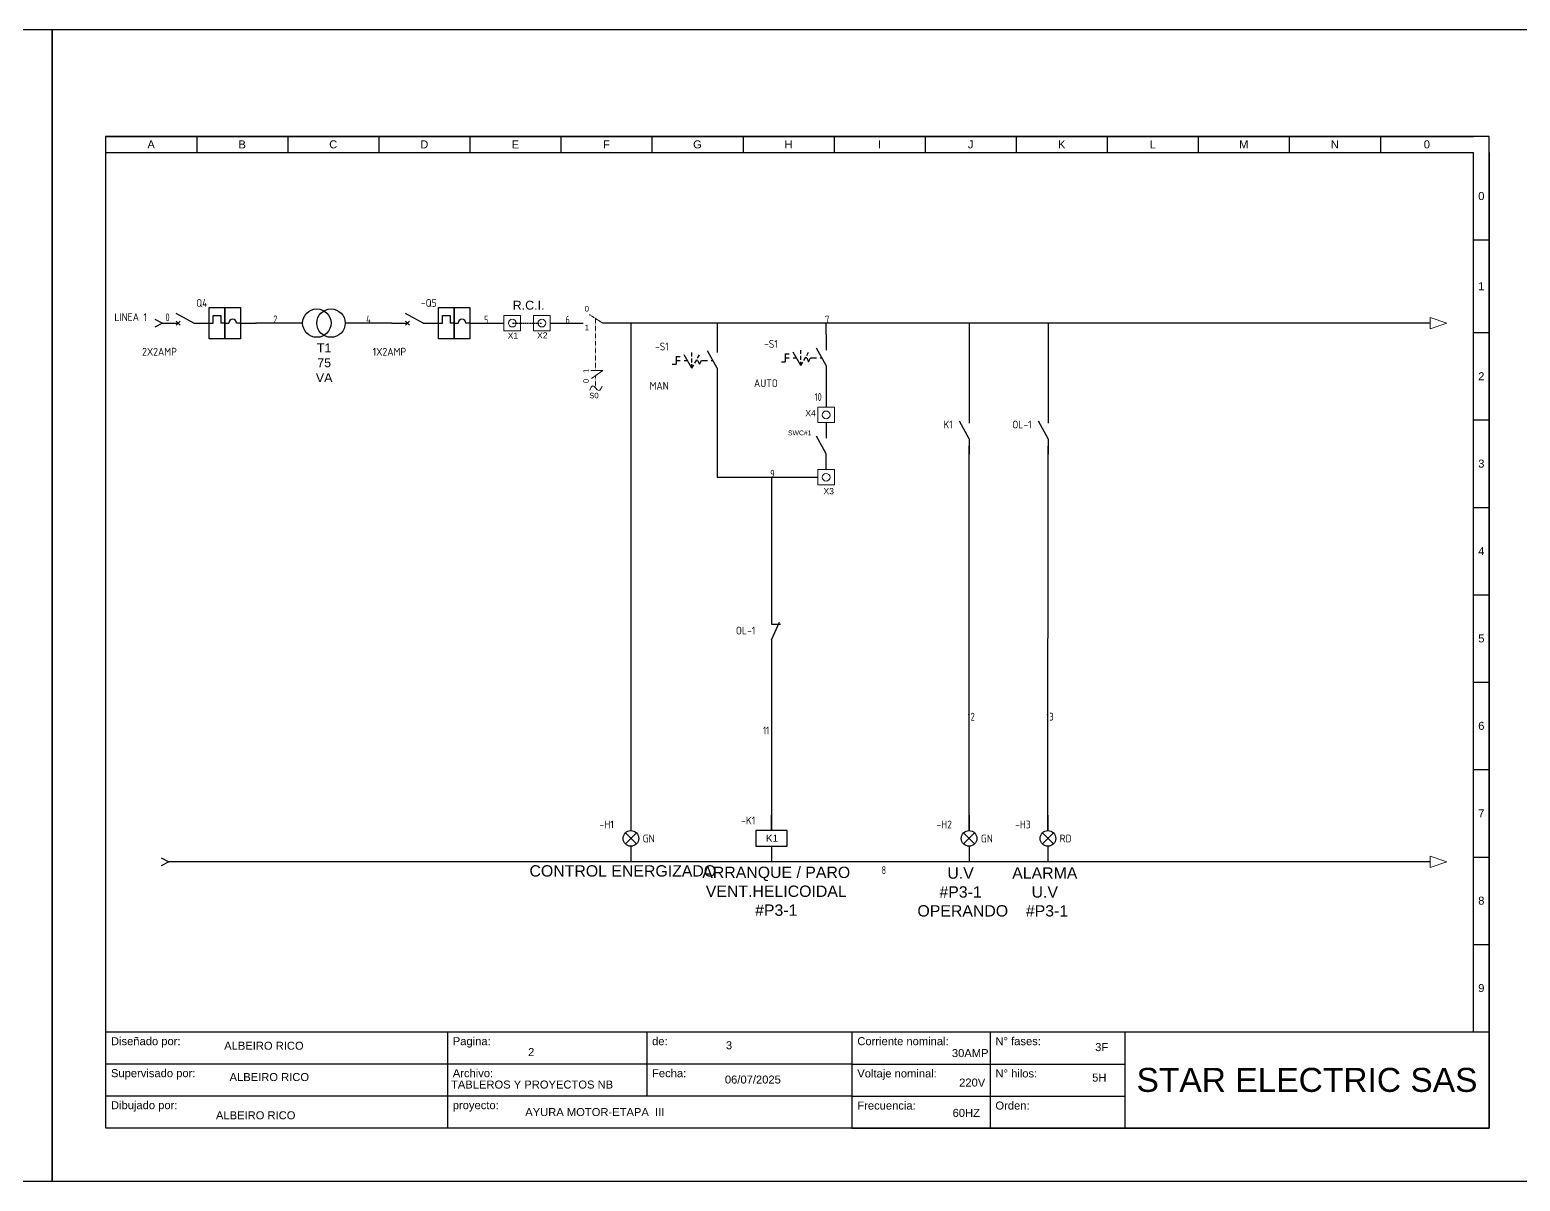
# Model space of a CAD drawing. Header units: millimetres. Extents: x 691 to 18605, y 670 to 10026.
# Drawn here: x 1742 to 2793, y 1563 to 2375 of the extents above; entities that cross this region are included whole.
import ezdxf
from ezdxf.enums import TextEntityAlignment as Align

# ---------------------------------------------------------------- set-up
doc = ezdxf.new("R2010")
doc.units = ezdxf.units.MM
for name, pattern in [('DASHED2', [0.375, 0.25, -0.125]), ('DASHEDX2', [1.5, 1, -0.5]), ('HIDDEN', [0.375, 0.25, -0.125])]:
    doc.linetypes.add(name, pattern=pattern)
for name, color, linetype in [('-DIAGRAMA', 7, 'Continuous'), ('-Electrico', 5, 'Continuous'), ('DESC', 150, 'Continuous'), ('MISC', 7, 'Continuous'), ('SYMS', 7, 'Continuous'), ('TAGS', 150, 'Continuous'), ('WIRENO', 72, 'Continuous'), ('YEL_14_THHN', 2, 'Continuous')]:
    doc.layers.add(name, color=color, linetype=linetype)
doc.styles.get("Standard").update_dxf_attribs({"font": 'arial.ttf'})
doc.styles.add('WD_IEC', font='ISOCP2.shx', dxfattribs={"width": 0.9, "height": 4})
doc.linetypes.add('TI_TIERRA', pattern='A,0.5,-0.2,["T",Standard,S=0.1,R=0,X=-0.1,Y=-0.05],-0.25', length=0.95)

# ---------------------------------------------------------------- blocks, each defined once
blk = doc.blocks.new('*T3')
at = {"color": 0, "linetype": 'ByBlock', "lineweight": -2}
for p, q in [((0, 0), (139.92, 0)), ((0, 0), (0, -18)), ((64.08, 0), (64.08, -18)), ((101.44, 0), (101.44, -12)), ((139.92, 0), (139.92, -18)), ((0, -6), (139.92, -6)), ((0, -12), (139.92, -12)), ((0, -18), (139.92, -18))]:
    blk.add_line(p, q, dxfattribs=at)
at = {"color": 0, "char_height": 1.5, "attachment_point": 1}
for s, insert, width in [('{\\fArial|b0|i0|c162|p34;Diseñado por:}', (1, -1), 62.0824), ('{\\fArial|b0|i0|c162|p34;Pagina:}', (65.08, -1), 35.3574), ('{\\fArial|b0|i0|c162|p34;de}:', (102.44, -1), 36.4813), ('{\\fArial|b0|i0|c162|p34;Supervisado por:}', (1, -7), 62.0824), ('{\\fArial|b0|i0|c162|p34;Archivo:}', (65.08, -7), 35.3574), ('Fecha:', (102.44, -7), 36.4813), ('Dibujado por:', (1, -13), 62.0824), ('{\\fArial|b0|i0|c162|p34;proyecto:}', (65.08, -13), 73.8387)]:
    blk.add_mtext(s, dxfattribs=dict(at, insert=insert, width=width))
blk = doc.blocks.new('*T4')
at = {"color": 0, "linetype": 'ByBlock', "lineweight": -2}
for p, q in [((0, 0), (119.48, 0)), ((0, 0), (0, -18.07)), ((25.89, 0), (25.89, -18.07)), ((51.13, 0), (51.13, -18.07)), ((119.48, 0), (119.48, -18.07)), ((0, -6.05), (51.13, -6.05)), ((0, -12.07), (51.13, -12.07)), ((0, -18.07), (119.48, -18.07))]:
    blk.add_line(p, q, dxfattribs=at)
at = {"color": 0}
for s, insert, char_height, width, attachment_point in [('Corriente nominal:', (1, -1), 1.5, 23.894, 1), ('{\\fArial|b0|i0|c162|p34;N° fases:}', (26.89, -1), 1.5, 23.2313, 1), ('Voltaje nominal:', (1, -7.05), 1.5, 23.894, 1), ('{\\fArial|b0|i0|c162|p34;N° hilos:}', (26.89, -7.05), 1.5, 23.2313, 1), ('{\\fArial|b0|i0|c162|p34;STAR ELECTRIC SAS}', (85.3, -9.04), 4.5, 66.3536, 5), ('Frecuencia:', (1, -13.07), 1.5, 23.894, 1), ('{\\fArial|b0|i0|c162|p34;Orden}:', (26.89, -13.07), 1.5, 23.2313, 1)]:
    blk.add_mtext(s, dxfattribs=dict(at, insert=insert, char_height=char_height, width=width, attachment_point=attachment_point))
blk = doc.blocks.new('CAJETIN')
for p, q in [((0, 185.97), (-259.4, 185.97)), ((-259.4, 185.97), (-259.4, 0.07)), ((-259.4, 185.97), (-2.99, 185.97)), ((-259.4, 185.97), (-259.4, 182.97)), ((-242.33, 185.97), (-242.33, 182.97)), ((-225.26, 185.97), (-225.26, 182.97)), ((-208.19, 185.97), (-208.19, 182.97)), ((-191.12, 185.97), (-191.12, 182.97)), ((-174.05, 185.97), (-174.05, 182.97)), ((-156.98, 185.97), (-156.98, 182.97)), ((-139.91, 185.97), (-139.91, 182.97)), ((-122.84, 185.97), (-122.84, 182.97)), ((-105.77, 185.97), (-105.77, 182.97)), ((-88.7, 185.97), (-88.7, 182.97)), ((-71.64, 185.97), (-71.64, 182.97)), ((-54.57, 185.97), (-54.57, 182.97)), ((-37.5, 185.97), (-37.5, 182.97)), ((-20.43, 185.97), (-20.43, 182.97)), ((0, 0.07), (0, 185.97)), ((-259.4, 182.97), (-2.99, 182.97)), ((-3, 182.97), (-3, 18.07)), ((0, 182.97), (0, 18.07)), ((-3, 166.58), (0, 166.58)), ((-3, 149.19), (0, 149.19)), ((-3, 132.8), (0, 132.8)), ((-3, 116.41), (0, 116.41)), ((-3, 100.02), (0, 100.02)), ((-3, 83.63), (0, 83.63)), ((-3, 67.24), (0, 67.24)), ((-3, 50.85), (0, 50.85)), ((-3, 34.46), (0, 34.46)), ((-3, 18.07), (0, 18.07)), ((-259.4, 0.07), (0, 0.07))]:
    blk.add_line(p, q)
blk.add_lwpolyline([(-269.4, -9.93), (10, -9.93), (10, 205.97), (-269.4, 205.97)], close=True)
for name, p in [('*T3', (-259.4, 18.07)), ('*T4', (-119.48, 18.07))]:
    blk.add_blockref(name, p)
blk.add_text('0', height=1.5).set_placement((-2.08, 174.04))
at = {"char_height": 1.5, "attachment_point": 5}
for s, insert, width in [('A', (-250.87, 184.47), 17.0695), ('B', (-233.8, 184.47), 17.0695), ('C', (-216.73, 184.47), 17.0695), ('D', (-199.66, 184.47), 17.0695), ('E', (-182.59, 184.47), 17.0695), ('F', (-165.52, 184.47), 17.0695), ('G', (-148.45, 184.47), 17.0695), ('H', (-131.38, 184.47), 17.0695), ('I', (-114.31, 184.47), 17.0695), ('J', (-97.24, 184.47), 17.0695), ('K', (-80.17, 184.47), 17.0695), ('L', (-63.1, 184.47), 17.0695), ('M', (-46.03, 184.47), 17.0695), ('N', (-28.96, 184.47), 17.0695), ('0', (-11.71, 184.47), 17.4362), ('1', (-1.5, 157.89), 3), ('2', (-1.5, 141), 3), ('3', (-1.5, 124.61), 3), ('4', (-1.5, 108.22), 3), ('5', (-1.5, 91.83), 3), ('6', (-1.5, 75.44), 3), ('7', (-1.5, 59.05), 3), ('8', (-1.5, 42.66), 3), ('9', (-1.5, 26.27), 3)]:
    blk.add_mtext(s, dxfattribs=dict(at, insert=insert, width=width))
for tag, p in [('DISEÑADO_POR', (-230.86, 14.78)), ('SUPERVISADO_POR', (-229.59, 8.32)), ('DIBUJADO_POR', (-231.25, 2.42))]:
    blk.add_attdef(tag, text='', height=1.5).set_placement(p, align=Align.MIDDLE)
for tag, p in [('PAGINA', (-180.19, 13.54)), ('DE', (-143.12, 14.83)), ('A', (-97.02, 13.49)), ('F', (-73.9, 14.47)), ('ARCHIVO', (-179.45, 8.2)), ('FECHA', (-143.31, 8.38)), ('V', (-96.96, 8.58)), ('H', (-74.46, 8.76)), ('PROYECTO', (-180.75, 3.04)), ('HZ', (-98.06, 2.87)), ('OR', (-74.83, 2.5))]:
    blk.add_attdef(tag, p, '', height=1.5)
blk = doc.blocks.new('HCB11Q9')
for p, q in [((-1.84, 0.66), (-3.16, -0.66)), ((-3.16, 0.66), (-1.84, -0.66)), ((2.5, 0), (-3.12, 3.13)), ((2.5, 0), (7.5, 0)), ((7.5, 0), (8.75, 0)), ((8.75, 0), (8.75, 2.5)), ((8.75, 2.5), (11.25, 2.5)), ((11.25, 2.5), (11.25, 0)), ((12.5, 0), (11.25, 0)), ((12.5, 0), (13.75, 0)), ((17.5, 0), (16.25, 0)), ((17.5, 0), (22.5, 0)), ((-7.5, 0), (-2.5, 0))]:
    blk.add_line(p, q)
for points in [[(7.5, 5), (12.5, 5), (12.5, -5), (7.5, -5)], [(12.5, 5), (17.5, 5), (17.5, -5), (12.5, -5)]]:
    blk.add_lwpolyline(points, close=True)
blk.add_arc((15, 0), 1.25, 0, 180)
at = {"style": 'WD_IEC'}
for tag, height, p in [('INST', 2.5, (6.95, 11.75)), ('LOC', 2.5, (6.95, 8.6)), ('TAG1', 2.5, (6.95, 5.23)), ('TERM02', 2, (22.5, 1)), ('XREF', 2.5, (-2.89, -6.93)), ('DESC1', 2.5, (-2.89, -10.4)), ('DESC2', 2.5, (-2.11, -14.11)), ('DESC3', 2.5, (-2.11, -17.81))]:
    blk.add_attdef(tag, text='', height=height, dxfattribs=at).set_placement(p, align=Align.RIGHT)
at = {"style": 'WD_IEC', "flags": 1}
for tag, p, height in [('X4TERM01', (-7.5, 0), 0.32), ('X1TERM02', (22.5, 0), 0.32), ('ASSYCODE', (17.86, -5.81), 1), ('FAMILY', (17.86, -7.31), 1), ('CATDESC', (17.86, -8.81), 1)]:
    blk.add_attdef(tag, p, '', height=height, dxfattribs=at)
at = {"style": 'WD_IEC'}
for tag, p, height in [('TERM01', (-7.5, 1), 2), ('RATING1', (-14.85, -3.47), 2.5)]:
    blk.add_attdef(tag, p, '', height=height, dxfattribs=at)
at = {"style": 'WD_IEC', "flags": 1}
for tag, p in [('X2LINK', (-0.31, 2)), ('X8LINK', (-0.31, 0.5))]:
    blk.add_attdef(tag, p, '', height=0.32, rotation=360, dxfattribs=at)
at = {"style": 'WD_IEC', "flags": 9}
for tag, p in [('MFG', (21.31, -1.98)), ('CAT', (21.31, -3.99))]:
    blk.add_attdef(tag, text='', height=1.5, dxfattribs=at).set_placement(p, align=Align.RIGHT)
blk = doc.blocks.new('HA1X3Y')
blk.add_lwpolyline([(-2.5, 1.25), (0, 0), (-2.5, -1.25)])
at = {"style": 'WD_IEC'}
blk.add_attdef('DESC1', text='', height=2.5, dxfattribs=at).set_placement((-5, 0.675), align=Align.RIGHT)
at = {"style": 'WD_IEC', "flags": 1}
blk.add_attdef('X1TERM01', (0, 0), '', height=0.32, dxfattribs=at)
at = {"style": 'WD_IEC'}
blk.add_attdef('DESC2', text='', height=2.5, dxfattribs=at).set_placement((-5, -0.675), align=Align.TOP_RIGHT)
blk = doc.blocks.new('WD_WNV')
at = {"linetype": 'Continuous', "style": 'WD_IEC', "width": 0.8}
blk.add_attdef('WIRENO', text='', height=2.5, dxfattribs=at).set_placement((-1.6, 0), align=Align.MIDDLE_RIGHT)
at = {"style": 'WD_IEC', "flags": 1}
for tag, p in [('W08USER', (-1, 0.375)), ('W04USER', (-1, 0.875)), ('W05USER', (-1, 0.75)), ('W09USER', (-1, 0.25)), ('W03USER', (-1, 1)), ('W06USER', (-1, 0.625)), ('W07USER', (-1, 0.5)), ('W02USER', (-1, 1.125)), ('W01USER', (-1, 1.25)), ('W10USER', (-1, 0.125))]:
    blk.add_attdef(tag, text='', height=0.08, dxfattribs=at).set_placement(p, align=Align.CENTER)
blk = doc.blocks.new('VLT1G')
for p, q in [((0, 7.5), (0, 2.5)), ((-1.77, -1.77), (1.77, 1.77)), ((1.77, -1.77), (-1.77, 1.77)), ((0, -2.5), (0, -7.5))]:
    blk.add_line(p, q)
blk.add_circle((0, 0), 2.5)
at = {"style": 'WD_IEC'}
for tag, p in [('INST', (-5.5, 10.25)), ('TAG1', (-5.5, 3.25)), ('LOC', (-5.5, 6.75)), ('DESC1', (-5.5, -6.35)), ('DESC2', (-5.5, -9.85)), ('DESC3', (-5.5, -13.35))]:
    blk.add_attdef(tag, text='', height=2.5, dxfattribs=at).set_placement(p, align=Align.RIGHT)
blk.add_attdef('TERM01', text='', height=2, rotation=90, dxfattribs=at).set_placement((-1, 7.5), align=Align.RIGHT)
at = {"style": 'WD_IEC', "flags": 1}
for tag, p, height in [('X2TERM01', (0, 7.5), 0.32), ('X4LINK', (-3, 0), 0.32), ('X1LINK', (3, 0), 0.32), ('ASSYCODE', (1, -4), 1), ('FAMILY', (1, -5.5), 1), ('X8TERM02', (0, -7.5), 0.32), ('CATDESC', (1, -7), 1)]:
    blk.add_attdef(tag, p, '', height=height, dxfattribs=at)
at = {"style": 'WD_IEC', "flags": 9}
for tag, p in [('MFG', (-6, -0.25)), ('CAT', (-6, -2.75))]:
    blk.add_attdef(tag, text='', height=1.5, dxfattribs=at).set_placement(p, align=Align.RIGHT)
at = {"style": 'WD_IEC'}
blk.add_attdef('TERM02', (-1, -7.5), '', height=2, rotation=90, dxfattribs=at)
at = {"lineweight": 13, "style": 'WD_IEC'}
blk.add_attdef('COLOR', text='', height=2.5, dxfattribs=at).set_placement((3.75, 0), align=Align.MIDDLE_LEFT)
at = {"lineweight": 15, "style": 'WD_IEC'}
for tag, p in [('WDTAGALT', (-5.5, -21)), ('XREF', (-5.5, -18))]:
    blk.add_attdef(tag, text='', height=2.5, dxfattribs=at).set_placement(p, align=Align.RIGHT)
blk = doc.blocks.new('VSS113')
for p, q in [((0, 7.5), (0, 2.5)), ((-13.12, 1.25), (-11.88, 1.25)), ((-13.12, 1.25), (-13.12, -1.25)), ((-13.12, 0), (-11.88, 0)), ((-8.12, -2.5), (-10.62, 1.83)), ((-10.62, 0), (-9.57, 0)), ((-8.12, 1.25), (-8.12, 2.5)), ((-8.12, -0.63), (-8.12, 0.62)), ((-7.19, -0.88), (-6.56, 0.21)), ((-6.25, 0), (-6.68, 0)), ((-6.25, 0.75), (-5.62, 1.83)), ((-6.25, 0), (-5.62, -1.25)), ((-5.62, -1.25), (-5, 0)), ((-5, 0), (-3.12, 0)), ((0, -2.5), (-3.12, 3.12)), ((-1.88, 0), (-1.39, 0)), ((-14.38, -1.25), (-13.12, -1.25)), ((-8.12, -2.5), (-8.12, -1.25)), ((-8.12, -2.5), (-7.5, -1.42)), ((0, -2.5), (0, -7.5))]:
    blk.add_line(p, q)
at = {"style": 'WD_IEC'}
for tag, p in [('INST', (-15.5, 9.25)), ('TAG1', (-15.5, 3.25)), ('LOC', (-15.5, 6.25)), ('DESC1', (-15.5, -9.35)), ('DESC3', (-15.5, -15.35)), ('DESC2', (-15.5, -12.35))]:
    blk.add_attdef(tag, text='', height=2.5, dxfattribs=at).set_placement(p, align=Align.RIGHT)
at = {"style": 'WD_IEC', "flags": 8}
for tag, p in [('POS1', (-10.62, 3.5)), ('POS2', (-8.12, 3.5)), ('POS3', (-5.62, 3.5))]:
    blk.add_attdef(tag, text='', height=2, rotation=90, dxfattribs=at).set_placement(p, align=Align.MIDDLE_LEFT)
at = {"style": 'WD_IEC'}
blk.add_attdef('TERM01', text='', height=2, rotation=90, dxfattribs=at).set_placement((-1, 7.5), align=Align.RIGHT)
at = {"style": 'WD_IEC', "flags": 1}
for tag, p, height in [('X2TERM01', (0, 7.5), 0.32), ('CONTACT', (0.5, 4.5), 1), ('X1LINK', (0, 0), 0.32), ('COMMON', (1.75, 3.25), 1), ('X8TERM02', (0, -7.5), 0.32), ('ASSYCODE', (1, -9), 1), ('FAMILY', (1, -10.5), 1), ('CATDESC', (1, -12), 1)]:
    blk.add_attdef(tag, p, '', height=height, dxfattribs=at)
at = {"style": 'WD_IEC', "flags": 9}
for tag, p in [('MFG', (-16, -0.25)), ('CAT', (-16, -2.75))]:
    blk.add_attdef(tag, text='', height=1.5, dxfattribs=at).set_placement(p, align=Align.RIGHT)
at = {"style": 'WD_IEC'}
blk.add_attdef('TERM02', (-1, -7.5), '', height=2, rotation=90, dxfattribs=at)
at = {"lineweight": 15, "style": 'WD_IEC'}
blk.add_attdef('XREF', text='', height=2.5, dxfattribs=at).set_placement((-15.5, -6.35), align=Align.RIGHT)
blk.add_attdef('STATE', (1.25, -6.35), '', height=2.5, dxfattribs=at)
blk = doc.blocks.new('VCR22')
for p, q in [((0, 7.5), (0, 2.5)), ((0, -2.5), (2.5, 3.12)), ((0, 2.5), (2.87, 2.5)), ((0, -2.5), (0, -7.5))]:
    blk.add_line(p, q)
at = {"style": 'WD_IEC'}
for tag, p in [('INST', (-5.25, 5.25)), ('TAG2', (-5.25, -0.75)), ('LOC', (-5.25, 2.25)), ('DESC1', (-5.25, -6.75)), ('XREF', (-5.25, -3.75)), ('DESC2', (-5.25, -9.75)), ('DESC3', (-5.25, -12.75))]:
    blk.add_attdef(tag, text='', height=2.5, dxfattribs=at).set_placement(p, align=Align.RIGHT)
blk.add_attdef('TERM01', text='', height=2, rotation=90, dxfattribs=at).set_placement((-1, 7.5), align=Align.RIGHT)
at = {"style": 'WD_IEC', "flags": 1}
for tag, p, height in [('X2TERM01', (0, 7.5), 0.32), ('X4LINK', (-0.55, 0), 0.32), ('X1LINK', (1.92, 0), 0.32), ('CONTACT', (4, -3.5), 1), ('FAMILY', (4, -5), 1), ('COMMON', (5.25, -4.75), 1), ('X8TERM02', (0, -7.5), 0.32)]:
    blk.add_attdef(tag, p, '', height=height, dxfattribs=at)
at = {"style": 'WD_IEC'}
blk.add_attdef('TERM02', (-1, -7.5), '', height=2, rotation=90, dxfattribs=at)
blk = doc.blocks.new('VMS1')
for p, q in [((0, 2.5), (0, 7.5)), ((0, -2.5), (0, -7.5))]:
    blk.add_line(p, q)
blk.add_lwpolyline([(-5, 2.5), (-5, -2.5), (5, -2.5), (5, 2.5)], close=True)
at = {"style": 'WD_IEC'}
for tag, p in [('INST', (-5.25, 10.5)), ('LOC', (-5.25, 7.5)), ('TAG1', (-5.25, 4.5)), ('DESC1', (-5.25, -6.85)), ('DESC2', (-5.25, -9.85)), ('DESC3', (-5.25, -12.85))]:
    blk.add_attdef(tag, text='', height=2.5, dxfattribs=at).set_placement(p, align=Align.RIGHT)
blk.add_attdef('TERM01', text='', height=2, rotation=90, dxfattribs=at).set_placement((-1, 7.5), align=Align.RIGHT)
at = {"style": 'WD_IEC', "flags": 1}
for tag, p, height in [('X2TERM01', (0, 7.5), 0.32), ('X4LINK', (-5, 0), 0.32), ('X1LINK', (5, 0), 0.32), ('ASSYCODE', (1, -4), 1), ('FAMILY', (1, -5.5), 1), ('X8TERM02', (0, -7.5), 0.32), ('CATDESC', (1, -7), 1)]:
    blk.add_attdef(tag, p, '', height=height, dxfattribs=at)
at = {"style": 'WD_IEC', "flags": 9}
for tag, p in [('MFG', (-6, 1)), ('CAT', (-6, -1.5))]:
    blk.add_attdef(tag, text='', height=1.5, dxfattribs=at).set_placement(p, align=Align.RIGHT)
at = {"style": 'WD_IEC'}
blk.add_attdef('TERM02', (-1, -7.5), '', height=2, rotation=90, dxfattribs=at)
at = {"lineweight": 9, "style": 'WD_IEC'}
for tag, p in [('NO', (-5.5, -16.5)), ('NC', (-5.5, -19.5))]:
    blk.add_attdef(tag, text='', height=2.5, dxfattribs=at).set_placement(p, align=Align.TOP_RIGHT)
for tag, p in [('XREFNO', (-4, -16.5)), ('XREFNC', (-4, -19.5))]:
    blk.add_attdef(tag, text='', height=2.5, dxfattribs=at).set_placement(p, align=Align.TOP_LEFT)
blk = doc.blocks.new('VCR21')
for p, q in [((0, 7.5), (0, 2.5)), ((0, -2.5), (-3.12, 3.12)), ((0, -2.5), (0, -7.5))]:
    blk.add_line(p, q)
at = {"style": 'WD_IEC'}
for tag, p in [('INST', (-5.25, 6.75)), ('LOC', (-5.25, 3.75)), ('TAG2', (-5.25, 0.75)), ('DESC1', (-5.25, -6.75)), ('XREF', (-5.25, -3.75)), ('DESC2', (-5.25, -9.75)), ('DESC3', (-5.25, -12.75))]:
    blk.add_attdef(tag, text='', height=2.5, dxfattribs=at).set_placement(p, align=Align.RIGHT)
blk.add_attdef('TERM01', text='', height=2, rotation=90, dxfattribs=at).set_placement((-1, 7.5), align=Align.RIGHT)
at = {"style": 'WD_IEC', "flags": 1}
for tag, p, height in [('X2TERM01', (0, 7.5), 0.32), ('X4LINK', (-2.75, 0), 0.32), ('X1LINK', (-0.5, 0), 0.32), ('CONTACT', (4, -3.5), 1), ('FAMILY', (4, -5), 1), ('COMMON', (5.25, -4.75), 1), ('X8TERM02', (0, -7.5), 0.32)]:
    blk.add_attdef(tag, p, '', height=height, dxfattribs=at)
at = {"style": 'WD_IEC'}
blk.add_attdef('TERM02', (-1, -7.5), '', height=2, rotation=90, dxfattribs=at)

msp = doc.modelspace()

# ---------------------------------------------------------------- linework, layer by layer
at = {"layer": '-DIAGRAMA', "color": 0, "lineweight": 0}
for centre in [(2082.3, 2167.9), (2103.1, 2167.9), (2303.6, 2103.2), (2303.6, 2059.2)]:
    msp.add_circle(centre, 2.72, dxfattribs=at)
at = {"layer": '-Electrico', "color": 0, "lineweight": 0, "ltscale": 0.08}
for points in [[(2076.4, 2173.4), (2088.1, 2173.4), (2088.1, 2162.4), (2076.4, 2162.4)], [(2097.2, 2173.4), (2108.9, 2173.4), (2108.9, 2162.4), (2097.2, 2162.4)], [(2297.7, 2108.7), (2309.4, 2108.7), (2309.4, 2097.7), (2297.7, 2097.7)], [(2297.7, 2064.7), (2309.4, 2064.7), (2309.4, 2053.8), (2297.7, 2053.8)]]:
    msp.add_lwpolyline(points, close=True, dxfattribs=at)
at = {"color": 0}
for p, q in [((2063.2, 2167.9), (2076.4, 2167.9)), ((2108.9, 2167.9), (2132.2, 2167.9)), ((2165.9, 2167.9), (2165.9, 1820.9)), ((2404.5, 2167.9), (2404.5, 2108.4)), ((2460.1, 2167.9), (2460.1, 2108.4)), ((2226.7, 2125.1), (2226.7, 2059.2)), ((2303.6, 2126.9), (2303.6, 2108.7)), ((2404.4, 1809.9), (2404.5, 2081.3)), ((2460, 1809.9), (2460.1, 2081.2)), ((2226.7, 2059.2), (2297.7, 2059.2)), ((2265.1, 2059.2), (2265.1, 1966.5)), ((2265.1, 1933.5), (2265.1, 1809.9))]:
    msp.add_line(p, q, dxfattribs=at)
at = {"color": 0, "linetype": 'DASHED2', "lineweight": 0}
msp.add_line((2146, 2167.9), (2136.6, 2174), dxfattribs=at)
at = {"color": 0, "linetype": 'HIDDEN', "lineweight": 0, "ltscale": 0.5}
for p, q in [((2141, 2134.7), (2141, 2171.1)), ((2141, 2130.9), (2141, 2122.1))]:
    msp.add_line(p, q, dxfattribs=at)
at = {"color": 0, "linetype": 'Continuous', "lineweight": 0}
for p, q in [((2729.6, 2171.8), (2729.6, 2167.9)), ((2741.4, 2167.9), (2729.6, 2171.8)), ((2729.6, 2167.9), (2729.6, 2163.9)), ((2729.6, 2163.9), (2741.4, 2167.9)), ((2729.6, 1791.8), (2729.6, 1787.9)), ((2741.4, 1787.9), (2729.6, 1791.8)), ((2729.6, 1787.9), (2729.6, 1783.9)), ((2729.6, 1783.9), (2741.4, 1787.9))]:
    msp.add_line(p, q, dxfattribs=at)
at = {"color": 0, "lineweight": 0, "ltscale": 0.5}
for q in [(2137.7, 2134.4), (2138, 2128.8)]:
    msp.add_line((2146.2, 2134.4), q, dxfattribs=at)
at = {"color": 0, "linetype": 'TI_TIERRA'}
for p, q in [((2303.6, 2097.7), (2303.6, 2086.7)), ((2303.6, 2075.7), (2296.7, 2088.1)), ((2303.6, 2064.7), (2303.6, 2075.7))]:
    msp.add_line(p, q, dxfattribs=at)
at = {"color": 0}
for centre in [(1944.4, 2167.9), (1954.4, 2167.9)]:
    msp.add_circle(centre, 10, dxfattribs=at)
at = {"color": 0, "linetype": 'DASHEDX2'}
msp.add_arc((2092.7, 2812.8), 645, 269.076, 270.924, dxfattribs=at)
at = {"color": 0, "lineweight": 0}
msp.add_spline([(2145.7, 2123.4), (2143.2, 2120.4), (2139.1, 2123.6), (2137, 2120.6)], degree=3, dxfattribs=at)
at = {"layer": 'YEL_14_THHN', "color": 0}
for p, q in [((1934.4, 2167.9), (1901.5, 2167.9)), ((1997.3, 2167.9), (1964.4, 2167.9)), ((2729.6, 2167.9), (2146, 2167.9)), ((2226.7, 2167.8), (2226.7, 2158)), ((2303.6, 2159.9), (2303.6, 2167.8)), ((2729.6, 1787.9), (1840, 1787.9))]:
    msp.add_line(p, q, dxfattribs=at)

# ---------------------------------------------------------------- block references
at = {"color": 0}
ref = msp.add_blockref('CAJETIN', (1720.2, 1600), dxfattribs=dict(at, xscale=3.761929394681115, yscale=3.761929394681115, zscale=3.761929394681115))
ref.add_attrib('5H', '5H', (1440.1, 1632.9), dxfattribs={"height": 5.64})
ref.add_attrib('3F', '3F', (1442.2, 1654.4), dxfattribs={"height": 5.64})
ref.add_attrib('HZ', '60HZ', dxfattribs={"height": 5.64}).set_placement((1351.3, 1610.8), align=Align.MIDDLE)
ref.add_attrib('V', '220V', dxfattribs={"height": 5.64}).set_placement((1355.5, 1632.2), align=Align.MIDDLE)
ref.add_attrib('A', '30AMP', dxfattribs={"height": 5.64}).set_placement((1354.1, 1653), align=Align.MIDDLE)
ref.add_attrib('PROYECTO', 'AYURA MOTOR-ETAPA  III', dxfattribs={"height": 5.643}).set_placement((1040.3, 1611.4), align=Align.MIDDLE_LEFT)
ref.add_attrib('ARCHIVO', 'TABLEROS Y PROYECTOS NB', dxfattribs={"height": 5.643}).set_placement((1045.1, 1630.8), align=Align.MIDDLE)
ref.add_attrib('DE', '3', (1181.8, 1655.7), dxfattribs={"height": 5.64})
ref.add_attrib('PAGINA', '1', (1042.4, 1650.9), dxfattribs={"height": 5.64})
ref.add_attrib('FECHA', '06/07/2025', (1181.1, 1631.5), dxfattribs={"height": 5.64})
ref.add_attrib('DIBUJADO_POR', 'ALBEIRO RICO', dxfattribs={"height": 5.643}).set_placement((850.3, 1609.1), align=Align.MIDDLE)
ref.add_attrib('SUPERVISADO_POR', 'ALBEIRO RICO', dxfattribs={"height": 5.643}).set_placement((859.8, 1636.1), align=Align.MIDDLE)
ref.add_attrib('DISEÑADO_POR', 'ALBEIRO RICO', dxfattribs={"height": 5.643}).set_placement((856, 1658.2), align=Align.MIDDLE)
ref = msp.add_blockref('CAJETIN', (2771.3, 1600), dxfattribs=dict(at, xscale=3.761929394681115, yscale=3.761929394681115, zscale=3.761929394681115))
ref.add_attrib('5H', '5H', (2491.2, 1632.9), dxfattribs={"height": 5.64})
ref.add_attrib('3F', '3F', (2493.3, 1654.4), dxfattribs={"height": 5.64})
ref.add_attrib('HZ', '60HZ', dxfattribs={"height": 5.64}).set_placement((2402.4, 1610.8), align=Align.MIDDLE)
ref.add_attrib('V', '220V', dxfattribs={"height": 5.64}).set_placement((2406.6, 1632.2), align=Align.MIDDLE)
ref.add_attrib('A', '30AMP', dxfattribs={"height": 5.64}).set_placement((2405.2, 1653), align=Align.MIDDLE)
ref.add_attrib('PROYECTO', 'AYURA MOTOR-ETAPA  III', dxfattribs={"height": 5.643}).set_placement((2091.4, 1611.4), align=Align.MIDDLE_LEFT)
ref.add_attrib('ARCHIVO', 'TABLEROS Y PROYECTOS NB', dxfattribs={"height": 5.643}).set_placement((2096.2, 1630.8), align=Align.MIDDLE)
ref.add_attrib('DE', '3', (2232.9, 1655.7), dxfattribs={"height": 5.64})
ref.add_attrib('PAGINA', '2', (2093.4, 1650.9), dxfattribs={"height": 5.64})
ref.add_attrib('FECHA', '06/07/2025', (2232.2, 1631.5), dxfattribs={"height": 5.64})
ref.add_attrib('DIBUJADO_POR', 'ALBEIRO RICO', dxfattribs={"height": 5.643}).set_placement((1901.3, 1609.1), align=Align.MIDDLE)
ref.add_attrib('SUPERVISADO_POR', 'ALBEIRO RICO', dxfattribs={"height": 5.643}).set_placement((1910.9, 1636.1), align=Align.MIDDLE)
ref.add_attrib('DISEÑADO_POR', 'ALBEIRO RICO', dxfattribs={"height": 5.643}).set_placement((1907.1, 1658.2), align=Align.MIDDLE)
at = {"layer": 'SYMS', "color": 0}
ref = msp.add_blockref('HCB11Q9', (1852.1, 2167.9), dxfattribs=dict(at, xscale=2.197145441597592, yscale=2.197145441597592, zscale=2.197145441597592))
ref.add_attrib('TAG1', 'Q4', dxfattribs={"layer": 'TAGS', "height": 5.49, "style": 'WD_IEC'}).set_placement((1867.3, 2179.4), align=Align.RIGHT)
ref.add_attrib('DESC1', '2X2AMP', dxfattribs={"layer": 'DESC', "height": 5.49, "style": 'WD_IEC'}).set_placement((1845.7, 2145), align=Align.RIGHT)
ref = msp.add_blockref('HCB11Q9', (2013.8, 2167.9), dxfattribs=dict(at, xscale=2.197145441597592, yscale=2.197145441597592, zscale=2.197145441597592))
ref.add_attrib('TAG1', '-Q5', dxfattribs={"layer": 'TAGS', "height": 5.49, "style": 'WD_IEC'}).set_placement((2029, 2179.4), align=Align.RIGHT)
ref.add_attrib('DESC1', '1X2AMP', dxfattribs={"layer": 'DESC', "height": 5.49, "style": 'WD_IEC'}).set_placement((2007.4, 2145), align=Align.RIGHT)
ref = msp.add_blockref('HA1X3Y', (1835.6, 2167.9), dxfattribs=dict(at, xscale=2.197145441597592, yscale=2.197145441597592, zscale=2.197145441597592))
ref.add_attrib('DESC1', 'LINEA 1', dxfattribs={"layer": 'DESC', "height": 5.49, "style": 'WD_IEC'}).set_placement((1824.6, 2169.4), align=Align.RIGHT)
ref = msp.add_blockref('VSS113', (2226.7, 2141.6), dxfattribs=dict(at, xscale=2.197145441597592, yscale=2.197145441597592, zscale=2.197145441597592))
ref.add_attrib('DESC1', 'MAN', dxfattribs={"layer": 'DESC', "height": 5.49, "style": 'WD_IEC'}).set_placement((2192.6, 2121), align=Align.RIGHT)
ref.add_attrib('TAG1', '-S1', dxfattribs={"layer": 'TAGS', "height": 5.49, "style": 'WD_IEC'}).set_placement((2192.6, 2148.7), align=Align.RIGHT)
ref = msp.add_blockref('VSS113', (2303.6, 2143.4), dxfattribs=dict(at, xscale=2.197145441597592, yscale=2.197145441597592, zscale=2.197145441597592))
ref.add_attrib('DESC1', 'AUTO', dxfattribs={"layer": 'DESC', "height": 5.49, "style": 'WD_IEC'}).set_placement((2269.5, 2122.8), align=Align.RIGHT)
ref.add_attrib('TAG1', '-S1', dxfattribs={"layer": 'TAGS', "height": 5.49, "style": 'WD_IEC'}).set_placement((2269.5, 2150.5), align=Align.RIGHT)
ref = msp.add_blockref('VCR21', (2404.5, 2091.9), dxfattribs=dict(at, xscale=2.197145441597592, yscale=2.197145441597592, zscale=2.197145441597592))
ref.add_attrib('TAG2', 'K1', dxfattribs={"layer": 'TAGS', "height": 5.49, "style": 'WD_IEC'}).set_placement((2392.9, 2093.6), align=Align.RIGHT)
ref = msp.add_blockref('VCR21', (2460.1, 2091.9), dxfattribs=dict(at, xscale=2.197145441597592, yscale=2.197145441597592, zscale=2.197145441597592))
ref.add_attrib('TAG2', 'OL-1', dxfattribs={"layer": 'TAGS', "height": 5.49, "style": 'WD_IEC'}).set_placement((2448.5, 2093.6), align=Align.RIGHT)
ref = msp.add_blockref('VCR22', (2265.1, 1950), dxfattribs=dict(at, xscale=2.197145441597592, yscale=2.197145441597592, zscale=2.197145441597592))
ref.add_attrib('TAG2', 'OL-1', dxfattribs={"layer": 'TAGS', "height": 5.49, "style": 'WD_IEC'}).set_placement((2253.6, 1948.3), align=Align.RIGHT)
ref = msp.add_blockref('VLT1G', (2165.9, 1804.4), dxfattribs=dict(at, xscale=2.197145441597592, yscale=2.197145441597592, zscale=2.197145441597592))
ref.add_attrib('COLOR', 'GN', dxfattribs={"layer": 'MISC', "lineweight": 13, "height": 5.49, "style": 'WD_IEC'}).set_placement((2174.2, 1804.4), align=Align.MIDDLE_LEFT)
ref.add_attrib('TAG1', '-H1', dxfattribs={"layer": 'TAGS', "height": 5.49, "style": 'WD_IEC'}).set_placement((2153.9, 1811.5), align=Align.RIGHT)
ref = msp.add_blockref('VMS1', (2265.1, 1804.4), dxfattribs=dict(at, xscale=2.197145441597592, yscale=2.197145441597592, zscale=2.197145441597592))
ref.add_attrib('TAG1', '-K1', dxfattribs={"layer": 'TAGS', "height": 5.49, "style": 'WD_IEC'}).set_placement((2253.6, 1814.3), align=Align.RIGHT)
ref = msp.add_blockref('VLT1G', (2404.4, 1804.4), dxfattribs=dict(at, xscale=2.197145441597592, yscale=2.197145441597592, zscale=2.197145441597592))
ref.add_attrib('COLOR', 'GN', dxfattribs={"layer": 'MISC', "lineweight": 13, "height": 5.49, "style": 'WD_IEC'}).set_placement((2412.7, 1804.4), align=Align.MIDDLE_LEFT)
ref.add_attrib('TAG1', '-H2', dxfattribs={"layer": 'TAGS', "height": 5.49, "style": 'WD_IEC'}).set_placement((2392.3, 1811.5), align=Align.RIGHT)
ref = msp.add_blockref('VLT1G', (2460, 1804.4), dxfattribs=dict(at, xscale=2.197145441597592, yscale=2.197145441597592, zscale=2.197145441597592))
ref.add_attrib('COLOR', 'RD', dxfattribs={"layer": 'MISC', "lineweight": 13, "height": 5.49, "style": 'WD_IEC'}).set_placement((2468.3, 1804.4), align=Align.MIDDLE_LEFT)
ref.add_attrib('TAG1', '-H3', dxfattribs={"layer": 'TAGS', "height": 5.49, "style": 'WD_IEC'}).set_placement((2447.9, 1811.5), align=Align.RIGHT)
at = {"layer": 'SYMS', "color": 0, "xscale": 2.197145441597592, "yscale": 2.197145441597592, "zscale": 2.197145441597592}
msp.add_blockref('HA1X3Y', (1840, 1787.9), dxfattribs=at)
at = {"layer": 'WIRENO', "color": 0}
ref = msp.add_blockref('WD_WNV', (1844.1, 2172), dxfattribs=dict(at, xscale=2.197145441597592, yscale=2.197145441597592, zscale=2.197145441597592))
ref.add_attrib('WIRENO', '0', dxfattribs={"linetype": 'Continuous', "height": 5.49, "style": 'WD_IEC', "width": 0.8}).set_placement((1840.6, 2172), align=Align.MIDDLE_RIGHT)
ref = msp.add_blockref('WD_WNV', (1938.8, 2162.4), dxfattribs=dict(at, xscale=2.197145441597592, yscale=2.197145441597592, zscale=2.197145441597592))
ref.add_attrib('WIRENO', '2', dxfattribs={"linetype": 'Continuous', "height": 5.49, "style": 'WD_IEC', "width": 0.8}).set_placement((1916.6, 2170.6), align=Align.MIDDLE_RIGHT)
ref = msp.add_blockref('WD_WNV', (1999.1, 2162.5), dxfattribs=dict(at, xscale=2.197145441597592, yscale=2.197145441597592, zscale=2.197145441597592))
ref.add_attrib('WIRENO', '4', dxfattribs={"linetype": 'Continuous', "height": 5.49, "style": 'WD_IEC', "width": 0.8}).set_placement((1982.4, 2170.7), align=Align.MIDDLE_RIGHT)
ref = msp.add_blockref('WD_WNV', (2082.1, 2162.2), dxfattribs=dict(at, xscale=2.197145441597592, yscale=2.197145441597592, zscale=2.197145441597592))
ref.add_attrib('WIRENO', '5', dxfattribs={"linetype": 'Continuous', "height": 5.49, "style": 'WD_IEC', "width": 0.8}).set_placement((2065.4, 2170.4), align=Align.MIDDLE_RIGHT)
ref = msp.add_blockref('WD_WNV', (2139.4, 2162.2), dxfattribs=dict(at, xscale=2.197145441597592, yscale=2.197145441597592, zscale=2.197145441597592))
ref.add_attrib('WIRENO', '6', dxfattribs={"linetype": 'Continuous', "height": 5.49, "style": 'WD_IEC', "width": 0.8}).set_placement((2122.8, 2170.4), align=Align.MIDDLE_RIGHT)
ref = msp.add_blockref('WD_WNV', (2322.5, 2162.2), dxfattribs=dict(at, xscale=2.197145441597592, yscale=2.197145441597592, zscale=2.197145441597592))
ref.add_attrib('WIRENO', '7', dxfattribs={"linetype": 'Continuous', "height": 5.49, "style": 'WD_IEC', "width": 0.8}).set_placement((2305.8, 2170.4), align=Align.MIDDLE_RIGHT)
ref = msp.add_blockref('WD_WNV', (2302.2, 2119.4), dxfattribs=dict(at, xscale=2.197145441597592, yscale=2.197145441597592, zscale=2.197145441597592))
ref.add_attrib('WIRENO', '10', dxfattribs={"linetype": 'Continuous', "height": 5.49, "style": 'WD_IEC', "width": 0.8}).set_placement((2300.5, 2115.8), align=Align.MIDDLE_RIGHT)
ref = msp.add_blockref('WD_WNV', (2284, 2053.5), dxfattribs=dict(at, xscale=2.197145441597592, yscale=2.197145441597592, zscale=2.197145441597592))
ref.add_attrib('WIRENO', '9', dxfattribs={"linetype": 'Continuous', "height": 5.49, "style": 'WD_IEC', "width": 0.8}).set_placement((2267.3, 2061.7), align=Align.MIDDLE_RIGHT)
ref = msp.add_blockref('WD_WNV', (2410, 1893.9), dxfattribs=dict(at, xscale=2.197145441597592, yscale=2.197145441597592, zscale=2.197145441597592))
ref.add_attrib('WIRENO', '12', dxfattribs={"linetype": 'Continuous', "height": 5.49, "style": 'WD_IEC', "width": 0.8}).set_placement((2408.4, 1890.3), align=Align.MIDDLE_RIGHT)
ref = msp.add_blockref('WD_WNV', (2465.6, 1893.9), dxfattribs=dict(at, xscale=2.197145441597592, yscale=2.197145441597592, zscale=2.197145441597592))
ref.add_attrib('WIRENO', '13', dxfattribs={"linetype": 'Continuous', "height": 5.49, "style": 'WD_IEC', "width": 0.8}).set_placement((2464, 1890.3), align=Align.MIDDLE_RIGHT)
ref = msp.add_blockref('WD_WNV', (2265, 1884.1), dxfattribs=dict(at, xscale=2.197145441597592, yscale=2.197145441597592, zscale=2.197145441597592))
ref.add_attrib('WIRENO', '11', dxfattribs={"linetype": 'Continuous', "height": 5.49, "style": 'WD_IEC', "width": 0.8}).set_placement((2263.4, 1880.5), align=Align.MIDDLE_RIGHT)
ref = msp.add_blockref('WD_WNV', (2360, 1782.2), dxfattribs=dict(at, xscale=2.197145441597592, yscale=2.197145441597592, zscale=2.197145441597592))
ref.add_attrib('WIRENO', '8', dxfattribs={"linetype": 'Continuous', "height": 5.49, "style": 'WD_IEC', "width": 0.8}).set_placement((2345.9, 1782), align=Align.MIDDLE_RIGHT)

# ---------------------------------------------------------------- texts
at = {"color": 0, "lineweight": 0}
for s, height, p in [('0', 3.95, (2133.3, 2176.1)), ('1', 3.95, (2133.3, 2162.8)), ('X1', 4.33, (2079, 2156.9)), ('X2', 4.33, (2099.7, 2157.1)), ('S0', 3.87, (2136.5, 2114.9)), ('X4', 4.33, (2288.9, 2102.2)), ('X3', 4.33, (2301.7, 2047.2))]:
    msp.add_text(s, height=height, dxfattribs=at).set_placement(p)
for s, p in [('1', (2136.2, 2132.7)), ('0', (2136.2, 2125.6))]:
    msp.add_text(s, height=3.95, rotation=90, dxfattribs=at).set_placement(p)
at = {"color": 0, "linetype": 'DASHEDX2', "attachment_point": 1}
for s, width, gutter_width, heights, insert, char_height in [('\\pxqc;R.C.I.', 46.93, 31.5, [0], (2070.3, 2183.7), 6.295), ('\\pxqc;T1\\P75\\PVA', 46.93, 31.5, [0], (1926.1, 2153.6), 6.3), ('K1', 14.102, 25.3, [6.68], (2261.1, 1807.1), 5.06)]:
    msp.add_mtext_dynamic_manual_height_columns(s, width=width, gutter_width=gutter_width, heights=heights, dxfattribs=dict(at, insert=insert, char_height=char_height))
at = {"color": 0, "insert": (2276.7, 2092.2), "char_height": 3.44, "attachment_point": 1}
msp.add_mtext_dynamic_manual_height_columns('SWC#1', width=23.507, gutter_width=17.2, heights=[0], dxfattribs=at)
at = {"color": 0, "lineweight": 0, "char_height": 8, "attachment_point": 2}
for s, insert, width in [('\\A1;CONTROL ENERGIZADO\\P ', (2160.2, 1785.5), 126.228), ('\\A1;ARRANQUE / PARO\\PVENT.HELICOIDAL\\P#P3-1', (2268.4, 1784.5), 230.839), ('\\A1;U.V\\P#P3-1\\P OPERANDO', (2398.4, 1784), 151.335), ('\\A1;ALARMA\\PU.V\\P #P3-1\\P ', (2457.8, 1784), 177.165)]:
    msp.add_mtext(s, dxfattribs=dict(at, insert=insert, width=width))

doc.saveas('drawing.dxf')
